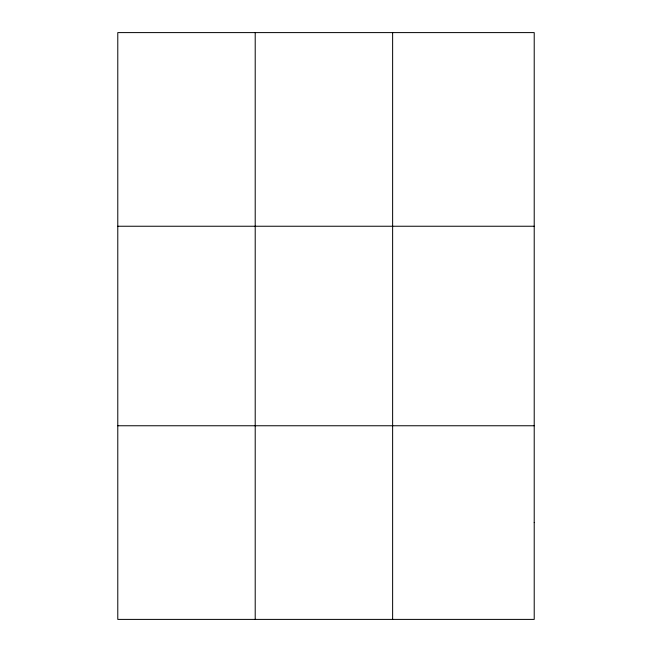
<?xml version="1.0" encoding="UTF-8"?>
<svg xmlns="http://www.w3.org/2000/svg" width="652" height="652" viewBox="0 0 652 652"><rect width="100%" height="100%" fill="white"/><g stroke="black" fill="none" stroke-linecap="round" stroke-linejoin="round"><path stroke-width="0.98" d="M255.209 619.4L255.209 32.6M392.626 619.4L392.626 32.6M117.784 226.244L534.216 226.244M117.784 425.756L534.216 425.756M534.216 522.578L534.216 619.4L117.784 619.4L117.784 32.6L534.216 32.6L534.216 522.578"/></g></svg>
